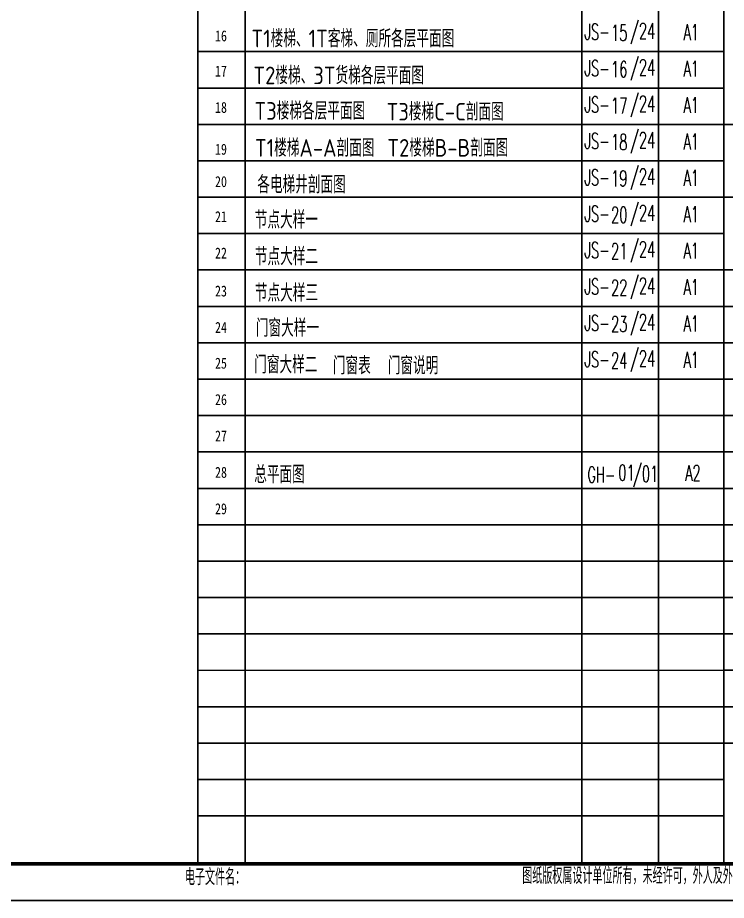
# Model space of a CAD drawing. Extents: x -1041549 to 749950, y -354245 to 17554.
# Drawn here: x -251924 to -232457, y -142340 to -118087 of the extents above; entities that cross this region are included whole.
import ezdxf

# ---------------------------------------------------------------- set-up
doc = ezdxf.new("R2010")
doc.units = 0
doc.header["$LTSCALE"] = 1000
doc.header["$MEASUREMENT"] = 0
for name, color, linetype in [('13', 13, 'Continuous'), ('14', 1, 'Continuous'), ('PUB_TEXT', 7, 'Continuous'), ('PUB_TITLE', 4, 'Continuous')]:
    doc.layers.add(name, color=color, linetype=linetype)
doc.styles.add('-宋体', font='', dxfattribs={"width": 0.8})
doc.styles.add('hztxt', font='romand_pkpm', dxfattribs={"bigfont": 'gbcbig'})
doc.styles.get("Standard").update_dxf_attribs({"font": 'gbenor.shx', "bigfont": 'gbcbig.shx'})
doc.styles.add('天正', font='SIMPLEX', dxfattribs={"width": 0.8, "bigfont": 'HZTXT'})
doc.styles.get('-宋体').set_extended_font_data('SimSun')

# ---------------------------------------------------------------- blocks, each defined once
blk = doc.blocks.new('A$Cbd60066c')
at = {"layer": 'PUB_TITLE', "style": '天正', "width": 0.6}
for s, p in [('JS-', (0, 124)), ('/24', (1249, 146))]:
    blk.add_text(s, height=436.7, dxfattribs=at).set_placement(p)
blk = doc.blocks.new('A$Cd685cae3')
at = {"layer": '14'}
for p, q in [((14750, 40619), (14750, 619)), ((14750, 20939), (24050, 20939)), ((14750, 18939), (24050, 18939)), ((14750, 16939), (24050, 16939)), ((14750, 15939), (24050, 15939)), ((14750, 14939), (24050, 14939)), ((14750, 13939), (24050, 13939)), ((14750, 12939), (24050, 12939)), ((14750, 11939), (24050, 11939)), ((14750, 10939), (24050, 10939)), ((14750, 9939), (24050, 9939)), ((14750, 8939), (24050, 8939)), ((14750, 7939), (24050, 7939)), ((14750, 6939), (24050, 6939)), ((14750, 5939), (24050, 5939)), ((14750, 4939), (24050, 4939)), ((14750, 3939), (24050, 3939)), ((14750, 3939), (24050, 3939))]:
    blk.add_line(p, q, dxfattribs=at)
at = {"layer": '14', "style": 'hztxt', "width": 0.85}
for s, p in [('电子文件名：', (-55, 35)), ('图纸版权属设计单位所有，未经许可，外人及外单位不得翻印复制作为其他工程之用。', (9212, 71))]:
    blk.add_text(s, height=450, rotation=359.9997, dxfattribs=at).set_placement(p)

msp = doc.modelspace()

# ---------------------------------------------------------------- linework, layer by layer
at = {"layer": '13', "color": 7}
for p, q in [((-232524.3, -119020.7), (-246974.3, -119020.4)), ((-232524.3, -120020.7), (-246974.3, -120020.4)), ((-232524.3, -121020.3), (-246974.3, -121020.1)), ((-232524.3, -122020.4), (-246974.3, -122020.1)), ((-232524.3, -123020.4), (-246974.3, -123020.2)), ((-232524.3, -124020.4), (-246974.3, -124020.2)), ((-232524.3, -125020.4), (-246974.3, -125020.2)), ((-232524.3, -126020.5), (-246974.3, -126020.2)), ((-232524.3, -127020.5), (-246974.3, -127020.2)), ((-232524.3, -128020.5), (-246974.3, -128020.3)), ((-232524.3, -129020.5), (-246974.3, -129020.3)), ((-232524.3, -130020.6), (-246974.3, -130020.3)), ((-232524.2, -131020.6), (-246974.2, -131020.3)), ((-232524.2, -132020.6), (-246974.2, -132020.4)), ((-232524.2, -133020.6), (-246974.2, -133020.4)), ((-232524.2, -134020.7), (-246974.2, -134020.4)), ((-232524.3, -135020.6), (-246974.3, -135020.4)), ((-232524.3, -136020.6), (-246974.3, -136020.4)), ((-232524.3, -137020.7), (-246974.3, -137020.4)), ((-232524.3, -138020.7), (-246974.3, -138020.4)), ((-232524.3, -139020.7), (-246974.3, -139020.5)), ((-232524.3, -140020.7), (-246974.3, -140020.5))]:
    msp.add_line(p, q, dxfattribs=at)
at = {"layer": 'PUB_TITLE', "color": 0}
for p, q in [((-246974.3, -101340.5), (-246974.3, -141340.5)), ((-245674.1, -101340.5), (-245674.1, -141340.5)), ((-236424.1, -101340.7), (-236424.1, -141340.7)), ((-234324, -101340.7), (-234324, -141340.7)), ((-232524.3, -101340.7), (-232524.3, -141340.7))]:
    msp.add_line(p, q, dxfattribs=at)
at = {"layer": 'PUB_TITLE'}
msp.add_lwpolyline([(-281624.3, -142340.5), (-222224.3, -142340.5), (-222224.3, -100340.5), (-281624.3, -100340.5)], close=True, dxfattribs=at)
at = {"layer": 'PUB_TITLE', "const_width": 100}
msp.add_lwpolyline([(-279124.3, -141340.5), (-223224.3, -141340.5), (-223224.3, -101340.5), (-279124.3, -101340.5)], close=True, dxfattribs=at)

# ---------------------------------------------------------------- block references
at = {"color": 2}
msp.add_blockref('A$Cd685cae3', (-247273.9, -141959.4), dxfattribs=at)
for p in [(-236354.3, -118818.7), (-236354.3, -119818.7), (-236354.4, -120818.3), (-236354.5, -121818.4), (-236354.3, -122818.4), (-236354.5, -123818.4), (-236354.5, -124818.4), (-236354.5, -125818.5), (-236354.3, -126818.5), (-236354.6, -127818.5)]:
    msp.add_blockref('A$Cbd60066c', p)

# ---------------------------------------------------------------- texts
at = {"color": 7, "style": '-宋体', "width": 0.8}
for s, p in [('16', (-246501.8, -118737.4)), ('17', (-246501.9, -119703.9)), ('18', (-246501.9, -120703.6)), ('19', (-246501.8, -121852.2)), ('20', (-246501.9, -122741.3)), ('21', (-246501.9, -123704.8)), ('22', (-246501.9, -124704.8)), ('23', (-246501.8, -125747.5)), ('24', (-246501.8, -126747.5)), ('25', (-246501.8, -127730.4)), ('26', (-246501.8, -128730.4)), ('27', (-246501.8, -129730.4)), ('28', (-246501.8, -130730.4)), ('29', (-246501.8, -131730.5))]:
    msp.add_text(s, height=300, dxfattribs=at).set_placement(p)
at = {"layer": 'PUB_TEXT'}
for s, p in [('T1楼梯、1T客梯、厕所各层平面图', (-245503.7, -118901.4)), ('T2楼梯、3T货梯各层平面图', (-245449.7, -119915.5)), ('T3楼梯各层平面图', (-245420.6, -120892.1)), ('T3楼梯C-C剖面图', (-241789.9, -120913.1)), ('T1楼梯A-A剖面图', (-245407.1, -121906.9)), ('T2楼梯B-B剖面图', (-241769.8, -121904.9)), ('各电梯井剖面图', (-245341.6, -122914.5)), ('节点大样一', (-245410.5, -123881.7)), ('节点大样二', (-245408.6, -124890.5)), ('节点大样三', (-245408.6, -125890.5)), ('门窗大样一', (-245381.8, -126856.8)), ('门窗大样二', (-245425.9, -127862.4)), ('门窗表', (-243266.2, -127888.9)), ('门窗说明', (-241756.8, -127888.9)), ('总平面图', (-245426, -130879.8))]:
    msp.add_text(s, height=482.27, dxfattribs=at).set_placement(p)
at = {"layer": 'PUB_TITLE', "style": '天正', "width": 0.6}
for s, p in [('15', (-235623.5, -118723.4)), ('A1', (-233635.3, -118706.8)), ('16', (-235623.5, -119723.4)), ('A1', (-233635.3, -119706.8)), ('17', (-235623.6, -120723.1)), ('A1', (-233635.3, -120706.5)), ('18', (-235623.6, -121723.1)), ('A1', (-233635.3, -121706.5)), ('19', (-235623.5, -122723.2)), ('A1', (-233635.4, -122706.6)), ('20', (-235623.6, -123723.2)), ('A1', (-233635.4, -123706.6)), ('21', (-235623.6, -124723.2)), ('A1', (-233635.4, -124706.6)), ('22', (-235623.6, -125723.2)), ('A1', (-233635.4, -125706.6)), ('23', (-235623.5, -126723.2)), ('A1', (-233635.4, -126706.6)), ('24', (-235623.7, -127723.3)), ('A1', (-233635.4, -127706.7)), ('GH-', (-236274, -130861.4)), ('01', (-235423.3, -130808.5)), ('/01', (-235024.9, -130840)), ('A2', (-233590, -130815.5))]:
    msp.add_text(s, height=436.67, dxfattribs=at).set_placement(p)

doc.saveas('drawing.dxf')
